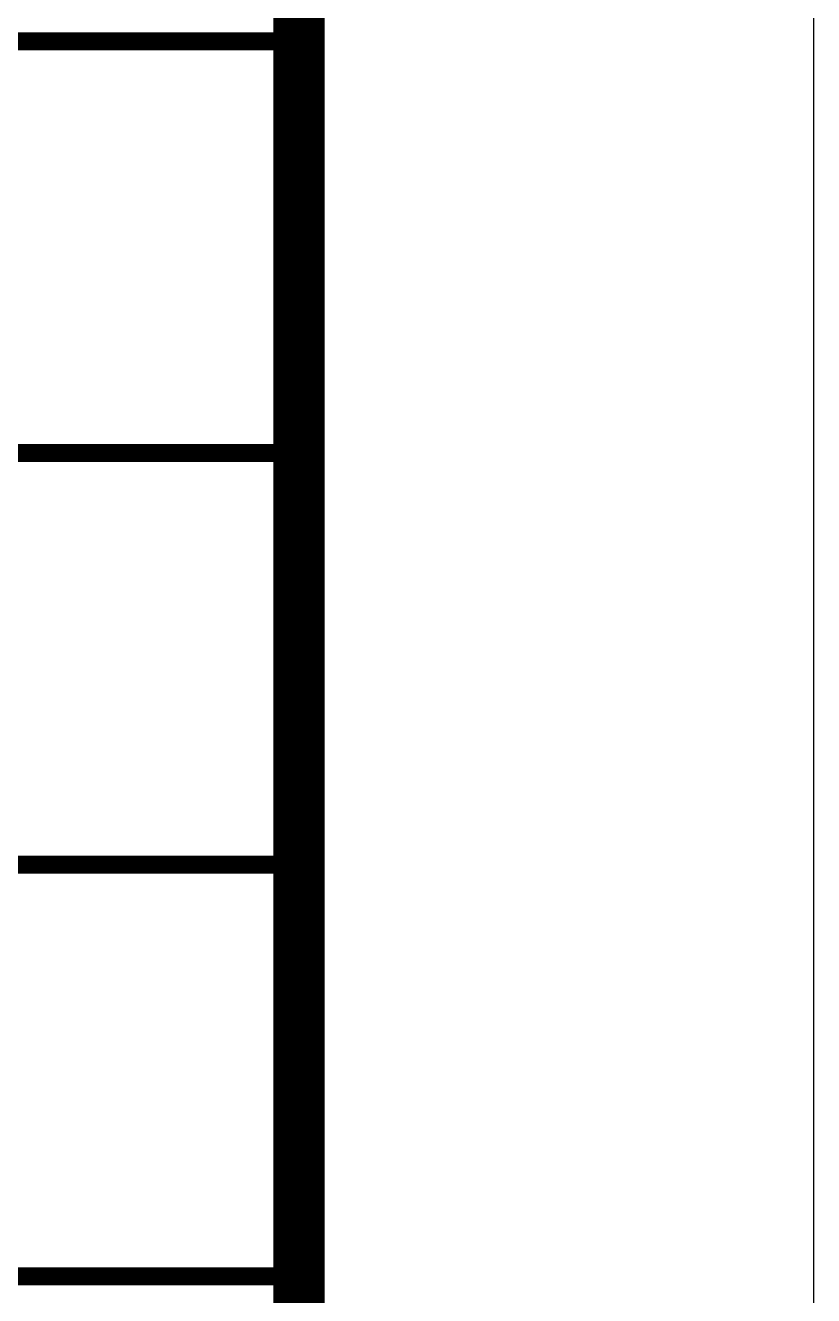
# Model space of a CAD drawing. Extents: x -518115 to 389031, y -231062 to 1628073.
# Drawn here: x 19656 to 20039, y 924123 to 924740 of the extents above; entities that cross this region are included whole.
import ezdxf

# ---------------------------------------------------------------- set-up
doc = ezdxf.new("R2010")
doc.units = 0
doc.header["$LTSCALE"] = 1000
doc.header["$MEASUREMENT"] = 0
doc.layers.add('yichutu', color=7, linetype='Continuous', true_color=0xffffff, plot=False)
doc.layers.add('图框', color=140, linetype='Continuous')

# ---------------------------------------------------------------- blocks, each defined once
blk = doc.blocks.new('yct-841-594-84100-59399.9999999999-100-1000.0')
at = {"layer": 'yichutu', "color": 7, "true_color": 0xffffff}
blk.add_lwpolyline([(0, 0), (0, 59400), (84100, 59400), (84100, 0)], close=True, dxfattribs=at)
blk = doc.blocks.new('A$C72245D93')
at = {"layer": '图框'}
blk.add_lwpolyline([(0, 0), (21025, 0), (21025, -14850), (0, -14850)], close=True, dxfattribs=at)
blk.add_lwpolyline([(0, 0), (21025, 0), (21025, -14850), (0, -14850)], close=True, dxfattribs=at)
at = {"layer": '图框', "const_width": 25}
blk.add_lwpolyline([(20775, -14600), (20775, -250), (625, -250), (625, -14600)], close=True, dxfattribs=at)
at = {"layer": '图框', "const_width": 8.75}
for points in [[(19026.23, -11899.92), (20776.23, -11899.92)], [(19026.23, -12099.92), (20776.23, -12099.92)], [(19026.23, -12299.92), (20776.23, -12299.92)], [(19026.23, -12499.92), (20776.23, -12499.92)]]:
    blk.add_lwpolyline(points, dxfattribs=at)

msp = doc.modelspace()

# ---------------------------------------------------------------- block references
msp.add_blockref('A$C72245D93', (-985.89, 936632.06))
at = {"layer": 'yichutu', "xscale": 0.25, "yscale": 0.25, "zscale": 0.25}
msp.add_blockref('yct-841-594-84100-59399.9999999999-100-1000.0', (-985.89, 921782.06), dxfattribs=at)

doc.saveas('drawing.dxf')
